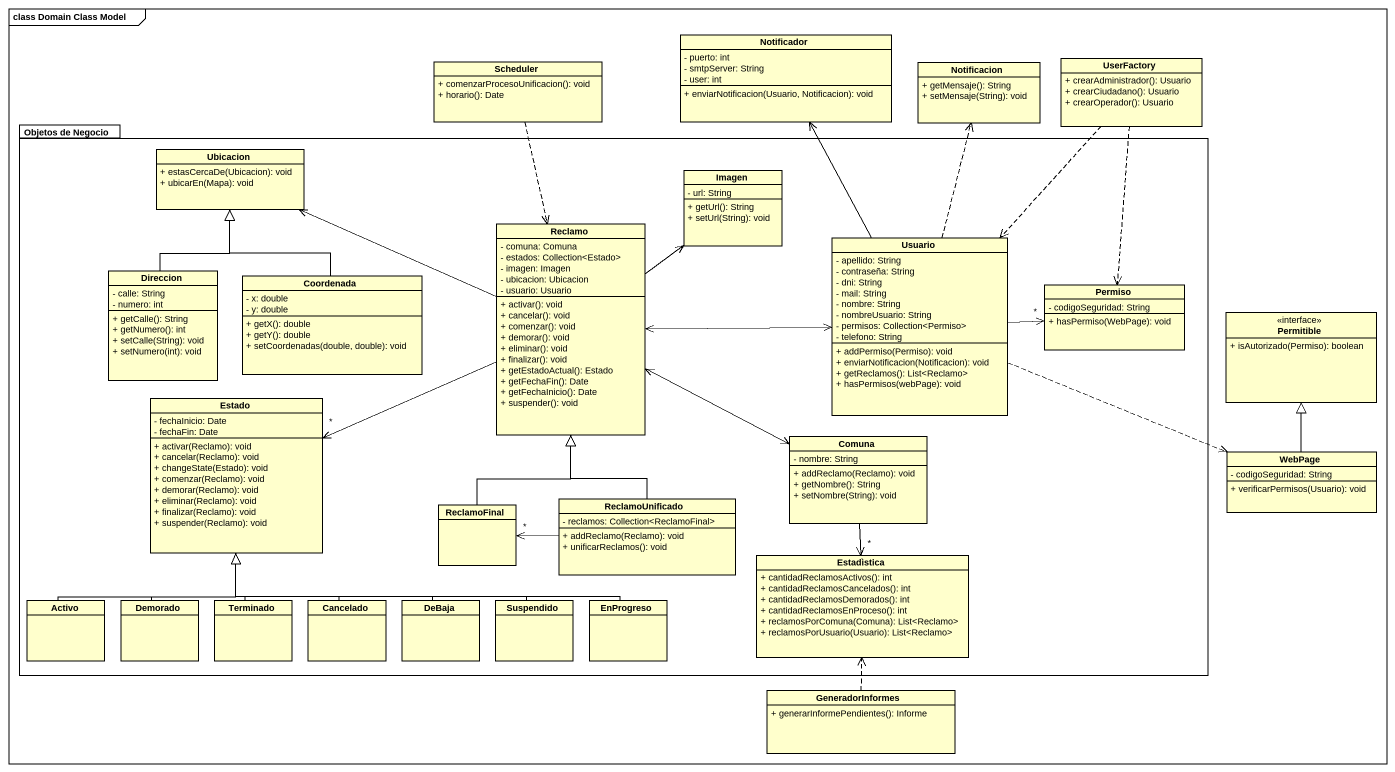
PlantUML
@startuml
mainframe class Domain Class Model
hide circle
hide empty members
skinparam classAttributeIconSize 0
class Scheduler {
  + comenzarProcesoUnificacion(): void
  + horario(): Date
}
class Notificador {
  - puerto: int
  - smtpServer: String
  - user: int
  + enviarNotificacion(Usuario, Notificacion): void
}
class Notificacion {
  + getMensaje(): String
  + setMensaje(String): void
}
class UserFactory {
  + crearAdministrador(): Usuario
  + crearCiudadano(): Usuario
  + crearOperador(): Usuario
}
package "Objetos de Negocio" as Objetos_de_Negocio {
  class Ubicacion {
    + estasCercaDe(Ubicacion): void
    + ubicarEn(Mapa): void
  }
  class Imagen {
    - url: String
    + getUrl(): String
    + setUrl(String): void
  }
  class Reclamo {
    - comuna: Comuna
    - estados: Collection<Estado>
    - imagen: Imagen
    - ubicacion: Ubicacion
    - usuario: Usuario
    + activar(): void
    + cancelar(): void
    + comenzar(): void
    + demorar(): void
    + eliminar(): void
    + finalizar(): void
    + getEstadoActual(): Estado
    + getFechaFin(): Date
    + getFechaInicio(): Date
    + suspender(): void
  }
  class Usuario {
    - apellido: String
    - contraseña: String
    - dni: String
    - mail: String
    - nombre: String
    - nombreUsuario: String
    - permisos: Collection<Permiso>
    - telefono: String
    + addPermiso(Permiso): void
    + enviarNotificacion(Notificacion): void
    + getReclamos(): List<Reclamo>
    + hasPermisos(webPage): void
  }
  class Direccion {
    - calle: String
    - numero: int
    + getCalle(): String
    + getNumero(): int
    + setCalle(String): void
    + setNumero(int): void
  }
  class Coordenada {
    - x: double
    - y: double
    + getX(): double
    + getY(): double
    + setCoordenadas(double, double): void
  }
  class Permiso {
    - codigoSeguridad: String
    + hasPermiso(WebPage): void
  }
  class Estado {
    - fechaInicio: Date
    - fechaFin: Date
    + activar(Reclamo): void
    + cancelar(Reclamo): void
    + changeState(Estado): void
    + comenzar(Reclamo): void
    + demorar(Reclamo): void
    + eliminar(Reclamo): void
    + finalizar(Reclamo): void
    + suspender(Reclamo): void
  }
  class Comuna {
    - nombre: String
    + addReclamo(Reclamo): void
    + getNombre(): String
    + setNombre(String): void
  }
  class ReclamoUnificado {
    - reclamos: Collection<ReclamoFinal>
    + addReclamo(Reclamo): void
    + unificarReclamos(): void
  }
  class ReclamoFinal
  class Estadìstica {
    + cantidadReclamosActivos(): int
    + cantidadReclamosCancelados(): int
    + cantidadReclamosDemorados(): int
    + cantidadReclamosEnProceso(): int
    + reclamosPorComuna(Comuna): List<Reclamo>
    + reclamosPorUsuario(Usuario): List<Reclamo>
  }
  class Activo
  class Demorado
  class Terminado
  class Cancelado
  class DeBaja
  class Suspendido
  class EnProgreso
}
class Permitible <<interface>> {
  + isAutorizado(Permiso): boolean
}
class WebPage {
  - codigoSeguridad: String
  + verificarPermisos(Usuario): void
}
class GeneradorInformes {
  + generarInformePendientes(): Informe
}
Scheduler ..> Reclamo
UserFactory ..> Usuario
UserFactory ..> Permiso
Reclamo -left-> Ubicacion
Reclamo -up-> Imagen
Reclamo <-right-> Usuario
Reclamo -left-> "*" Estado
Usuario -up-> Notificador
Usuario .up.> Notificacion
Usuario -right-> "*" Permiso
Usuario .right.> WebPage
Direccion -up-|> Ubicacion
Coordenada -up-|> Ubicacion
Comuna <-left-> Reclamo
Comuna --> "*" Estadìstica
WebPage -up-|> Permitible
ReclamoUnificado -up-|> Reclamo
ReclamoUnificado -left-> "*" ReclamoFinal
ReclamoFinal -up-|> Reclamo
Activo -up-|> Estado
Demorado -up-|> Estado
Terminado -up-|> Estado
Cancelado -up-|> Estado
DeBaja -up-|> Estado
Suspendido -left-|> Estado
EnProgreso -left-|> Estado
GeneradorInformes .up.> Estadìstica
@enduml
